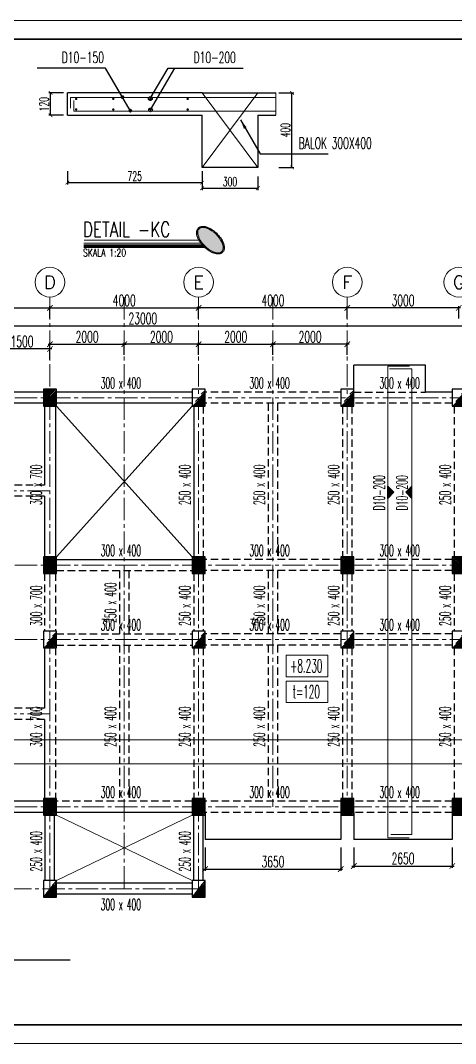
# Model space of a CAD drawing. Header units: inches. Extents: x 266054 to 836293, y -258454 to -102650.
# Drawn here: x 591550 to 603256, y -193548 to -166048 of the extents above; entities that cross this region are included whole.
import ezdxf
from ezdxf.enums import TextEntityAlignment as Align

# ---------------------------------------------------------------- set-up
doc = ezdxf.new("R2010")
doc.units = ezdxf.units.IN
doc.header["$LTSCALE"] = 800
doc.header["$MEASUREMENT"] = 0
doc.linetypes.add('CENTER2', pattern=[1.125, 0.75, -0.125, 0.125, -0.125])
doc.linetypes.add('HIDDEN', pattern=[0.375, 0.25, -0.125])
for name, color, linetype, lineweight in [('AS', 8, 'CENTER2', 5), ('BESI', 1, 'Continuous', 13), ('DIM', 251, 'Continuous', 0), ('DM', 8, 'Continuous', 5), ('GRS KOP', 1, 'Continuous', 35), ('hacht', 8, 'Continuous', 5), ('kop', 7, 'Continuous', 20), ('NOT', 7, 'Continuous', 15)]:
    doc.layers.add(name, color=color, linetype=linetype, lineweight=lineweight)
for name, color, linetype in [('Balok', 4, 'HIDDEN'), ('HAT', 8, 'Continuous'), ('KOL', 5, 'Continuous'), ('LOGO', 7, 'Continuous'), ('NOTASI', 230, 'Continuous'), ('sloop', 4, 'Continuous'), ('TEXT', 4, 'Continuous'), ('TXT', 7, 'Continuous')]:
    doc.layers.add(name, color=color, linetype=linetype)
doc.styles.add('BARU', font='arial.ttf')
doc.styles.add('DICK STYLE 100', font='romans.shx', dxfattribs={"width": 0.6, "height": 300})
doc.styles.add('rm', font='romans.shx', dxfattribs={"width": 0.6, "height": 250})
doc.styles.add('ROMAND', font='romant.shx', dxfattribs={"width": 0.75, "height": 300})
doc.styles.add('ROMANS', font='romans.shx', dxfattribs={"width": 0.8, "height": 0.25})
doc.styles.add('S', font='SIMPLEX', dxfattribs={"width": 1.1})
doc.styles.get("Standard").update_dxf_attribs({"font": 'romans.shx'})
doc.dimstyles.new('100 A', dxfattribs={"dimtxt": 250, "dimasz": 150, "dimexe": 50, "dimexo": 50, "dimgap": 50, "dimtad": 1, "dimdec": 0, "dimrnd": 1, "dimtxsty": 'DICK STYLE 100', "dimblk": 'ARCHTICK', "dimcen": 100, "dimdle": 50, "dimclrd": 18, "dimclre": 18, "dimclrt": 7, "dimadec": 0, "dimazin": 2, "dimtfac": 1, "dimtdec": 0, "dimtix": 1, "dimtmove": 0, "dimatfit": 3, "dimfxl": 0, "dimarcsym": 0})
doc.dimstyles.new('Copy of 100', dxfattribs={"dimtxt": 200, "dimasz": 100, "dimexe": 50, "dimexo": 100, "dimgap": 50, "dimtad": 1, "dimdec": 0, "dimzin": 0, "dimdsep": 46, "dimtxsty": 'rm', "dimblk": 'ARCHTICK', "dimcen": 0.09, "dimclrd": 16, "dimclre": 16, "dimclrt": 7, "dimadec": 0, "dimazin": 0, "dimtfac": 1, "dimtdec": 0, "dimtix": 1, "dimtmove": 2, "dimatfit": 3, "dimfxl": 0, "dimtolj": 1, "dimtzin": 0, "dimarcsym": 0})
doc.dimstyles.get("Standard").update_dxf_attribs({"dimtxt": 0.18, "dimasz": 0.18, "dimexe": 0.18, "dimexo": 0.0625, "dimgap": 0.09, "dimtad": 0, "dimtih": 1, "dimtoh": 1, "dimdec": 4, "dimzin": 0, "dimdsep": 46, "dimtxsty": 'Standard', "dimcen": 0.09, "dimadec": 0, "dimazin": 0, "dimtfac": 1, "dimtdec": 4, "dimtofl": 0, "dimtmove": 0, "dimatfit": 3, "dimfxl": 0, "dimtolj": 1, "dimtzin": 0, "dimarcsym": 0})

# ---------------------------------------------------------------- blocks, each defined once
blk = doc.blocks.new('NAV')
blk.add_circle((0, -0.4), 0.4)
at = {"style": 'S', "width": 0.75, "flags": 4}
blk.add_attdef('AV', text='', height=0.3, dxfattribs=at).set_placement((0, -0.4), align=Align.MIDDLE)
blk = doc.blocks.new('_ArchTick')
at = {"layer": 'LOGO', "color": 0, "const_width": 0.15}
blk.add_lwpolyline([(-0.5, -0.5), (0.5, 0.5)], dxfattribs=at)
blk = doc.blocks.new('*D393')
at = {"layer": 'Defpoints', "color": 0, "ltscale": 5}
for p in [(606343, -174260), (583343, -174593), (606343, -174593)]:
    blk.add_point(p, dxfattribs=at)
at = {"layer": 'hacht', "color": 18, "lineweight": -2, "ltscale": 5}
for p, q in [((583293, -174260), (606393, -174260)), ((583343, -174543), (583343, -174210)), ((606343, -174543), (606343, -174210))]:
    blk.add_line(p, q, dxfattribs=at)
at = {"layer": 'hacht', "color": 18, "lineweight": -2, "ltscale": 5, "xscale": 150, "yscale": 150, "zscale": 150, "rotation": 180}
blk.add_blockref('_ArchTick', (583343, -174260), dxfattribs=at)
at = {"layer": 'hacht', "color": 18, "lineweight": -2, "ltscale": 5, "xscale": 150, "yscale": 150, "zscale": 150}
blk.add_blockref('_ArchTick', (606343, -174260), dxfattribs=at)
at = {"layer": 'hacht', "color": 7, "ltscale": 5, "insert": (594843, -174060), "char_height": 300, "attachment_point": 5, "style": 'DICK STYLE 100'}
blk.add_mtext('23000', dxfattribs=at)
blk = doc.blocks.new('*D395')
at = {"layer": 'Defpoints', "color": 0, "ltscale": 5}
for p in [(592343, -173774), (589343, -174106), (592343, -174106)]:
    blk.add_point(p, dxfattribs=at)
at = {"layer": 'hacht', "color": 18, "lineweight": -2, "ltscale": 5}
for p, q in [((589293, -173774), (592393, -173774)), ((589343, -174056), (589343, -173724)), ((592343, -174056), (592343, -173724))]:
    blk.add_line(p, q, dxfattribs=at)
at = {"layer": 'hacht', "color": 18, "lineweight": -2, "ltscale": 5, "xscale": 150, "yscale": 150, "zscale": 150, "rotation": 180}
blk.add_blockref('_ArchTick', (589343, -173774), dxfattribs=at)
at = {"layer": 'hacht', "color": 18, "lineweight": -2, "ltscale": 5, "xscale": 150, "yscale": 150, "zscale": 150}
blk.add_blockref('_ArchTick', (592343, -173774), dxfattribs=at)
at = {"layer": 'hacht', "color": 7, "ltscale": 5, "insert": (590843, -173574), "char_height": 300, "attachment_point": 5, "style": 'DICK STYLE 100'}
blk.add_mtext('3000', dxfattribs=at)
blk = doc.blocks.new('*D396')
at = {"layer": 'Defpoints', "color": 0, "ltscale": 5}
for p in [(596343, -173774), (592343, -174106), (596343, -174106)]:
    blk.add_point(p, dxfattribs=at)
at = {"layer": 'hacht', "color": 18, "lineweight": -2, "ltscale": 5}
for p, q in [((592293, -173774), (596393, -173774)), ((592343, -174056), (592343, -173724)), ((596343, -174056), (596343, -173724))]:
    blk.add_line(p, q, dxfattribs=at)
at = {"layer": 'hacht', "color": 18, "lineweight": -2, "ltscale": 5, "xscale": 150, "yscale": 150, "zscale": 150, "rotation": 180}
blk.add_blockref('_ArchTick', (592343, -173774), dxfattribs=at)
at = {"layer": 'hacht', "color": 18, "lineweight": -2, "ltscale": 5, "xscale": 150, "yscale": 150, "zscale": 150}
blk.add_blockref('_ArchTick', (596343, -173774), dxfattribs=at)
at = {"layer": 'hacht', "color": 7, "ltscale": 5, "insert": (594343, -173574), "char_height": 300, "attachment_point": 5, "style": 'DICK STYLE 100'}
blk.add_mtext('4000', dxfattribs=at)
blk = doc.blocks.new('*D398')
at = {"layer": 'Defpoints', "color": 0, "ltscale": 5}
for p in [(600343, -173774), (600343, -174106), (603343, -174106)]:
    blk.add_point(p, dxfattribs=at)
at = {"layer": 'hacht', "color": 18, "lineweight": -2, "ltscale": 5}
for p, q in [((603393, -173774), (600293, -173774)), ((600343, -174056), (600343, -173724)), ((603343, -174056), (603343, -173724))]:
    blk.add_line(p, q, dxfattribs=at)
at = {"layer": 'hacht', "color": 18, "lineweight": -2, "ltscale": 5, "xscale": 150, "yscale": 150, "zscale": 150, "rotation": 180}
blk.add_blockref('_ArchTick', (600343, -173774), dxfattribs=at)
at = {"layer": 'hacht', "color": 18, "lineweight": -2, "ltscale": 5, "xscale": 150, "yscale": 150, "zscale": 150}
blk.add_blockref('_ArchTick', (603343, -173774), dxfattribs=at)
at = {"layer": 'hacht', "color": 7, "ltscale": 5, "insert": (601843, -173574), "char_height": 300, "attachment_point": 5, "style": 'DICK STYLE 100'}
blk.add_mtext('3000', dxfattribs=at)
blk = doc.blocks.new('*D399')
at = {"layer": 'Defpoints', "color": 0, "ltscale": 5}
for p in [(596343, -173774), (596343, -174106), (600343, -174106)]:
    blk.add_point(p, dxfattribs=at)
at = {"layer": 'hacht', "color": 18, "lineweight": -2, "ltscale": 5}
for p, q in [((600393, -173774), (596293, -173774)), ((596343, -174056), (596343, -173724)), ((600343, -174056), (600343, -173724))]:
    blk.add_line(p, q, dxfattribs=at)
at = {"layer": 'hacht', "color": 18, "lineweight": -2, "ltscale": 5, "xscale": 150, "yscale": 150, "zscale": 150, "rotation": 180}
blk.add_blockref('_ArchTick', (596343, -173774), dxfattribs=at)
at = {"layer": 'hacht', "color": 18, "lineweight": -2, "ltscale": 5, "xscale": 150, "yscale": 150, "zscale": 150}
blk.add_blockref('_ArchTick', (600343, -173774), dxfattribs=at)
at = {"layer": 'hacht', "color": 7, "ltscale": 5, "insert": (598343, -173574), "char_height": 300, "attachment_point": 5, "style": 'DICK STYLE 100'}
blk.add_mtext('4000', dxfattribs=at)
blk = doc.blocks.new('*D405')
at = {"layer": 'Defpoints', "color": 0, "ltscale": 5}
for p in [(594343, -174752), (592343, -175084), (594343, -175084)]:
    blk.add_point(p, dxfattribs=at)
at = {"layer": 'hacht', "color": 18, "lineweight": -2, "ltscale": 5}
for p, q in [((592293, -174752), (594393, -174752)), ((592343, -175034), (592343, -174702)), ((594343, -175034), (594343, -174702))]:
    blk.add_line(p, q, dxfattribs=at)
at = {"layer": 'hacht', "color": 18, "lineweight": -2, "ltscale": 5, "xscale": 150, "yscale": 150, "zscale": 150, "rotation": 180}
blk.add_blockref('_ArchTick', (592343, -174752), dxfattribs=at)
at = {"layer": 'hacht', "color": 18, "lineweight": -2, "ltscale": 5, "xscale": 150, "yscale": 150, "zscale": 150}
blk.add_blockref('_ArchTick', (594343, -174752), dxfattribs=at)
at = {"layer": 'hacht', "color": 7, "ltscale": 5, "insert": (593343, -174552), "char_height": 300, "attachment_point": 5, "style": 'DICK STYLE 100'}
blk.add_mtext('2000', dxfattribs=at)
blk = doc.blocks.new('*D406')
at = {"layer": 'Defpoints', "color": 0, "ltscale": 5}
for p in [(594343, -174752), (594343, -175084), (596343, -175084)]:
    blk.add_point(p, dxfattribs=at)
at = {"layer": 'hacht', "color": 18, "lineweight": -2, "ltscale": 5}
for p, q in [((596393, -174752), (594293, -174752)), ((594343, -175034), (594343, -174702)), ((596343, -175034), (596343, -174702))]:
    blk.add_line(p, q, dxfattribs=at)
at = {"layer": 'hacht', "color": 18, "lineweight": -2, "ltscale": 5, "xscale": 150, "yscale": 150, "zscale": 150, "rotation": 180}
blk.add_blockref('_ArchTick', (594343, -174752), dxfattribs=at)
at = {"layer": 'hacht', "color": 18, "lineweight": -2, "ltscale": 5, "xscale": 150, "yscale": 150, "zscale": 150}
blk.add_blockref('_ArchTick', (596343, -174752), dxfattribs=at)
at = {"layer": 'hacht', "color": 7, "ltscale": 5, "insert": (595343, -174552), "char_height": 300, "attachment_point": 5, "style": 'DICK STYLE 100'}
blk.add_mtext('2000', dxfattribs=at)
blk = doc.blocks.new('*D407')
at = {"layer": 'Defpoints', "color": 0, "ltscale": 5}
for p in [(598343, -174752), (598343, -175084), (600343, -175084)]:
    blk.add_point(p, dxfattribs=at)
at = {"layer": 'hacht', "color": 18, "lineweight": -2, "ltscale": 5}
for p, q in [((600393, -174752), (598293, -174752)), ((598343, -175034), (598343, -174702)), ((600343, -175034), (600343, -174702))]:
    blk.add_line(p, q, dxfattribs=at)
at = {"layer": 'hacht', "color": 18, "lineweight": -2, "ltscale": 5, "xscale": 150, "yscale": 150, "zscale": 150, "rotation": 180}
blk.add_blockref('_ArchTick', (598343, -174752), dxfattribs=at)
at = {"layer": 'hacht', "color": 18, "lineweight": -2, "ltscale": 5, "xscale": 150, "yscale": 150, "zscale": 150}
blk.add_blockref('_ArchTick', (600343, -174752), dxfattribs=at)
at = {"layer": 'hacht', "color": 7, "ltscale": 5, "insert": (599343, -174552), "char_height": 300, "attachment_point": 5, "style": 'DICK STYLE 100'}
blk.add_mtext('2000', dxfattribs=at)
blk = doc.blocks.new('*D408')
at = {"layer": 'Defpoints', "color": 0, "ltscale": 5}
for p in [(598343, -174752), (596343, -175084), (598343, -175084)]:
    blk.add_point(p, dxfattribs=at)
at = {"layer": 'hacht', "color": 18, "lineweight": -2, "ltscale": 5}
for p, q in [((596293, -174752), (598393, -174752)), ((596343, -175034), (596343, -174702)), ((598343, -175034), (598343, -174702))]:
    blk.add_line(p, q, dxfattribs=at)
at = {"layer": 'hacht', "color": 18, "lineweight": -2, "ltscale": 5, "xscale": 150, "yscale": 150, "zscale": 150, "rotation": 180}
blk.add_blockref('_ArchTick', (596343, -174752), dxfattribs=at)
at = {"layer": 'hacht', "color": 18, "lineweight": -2, "ltscale": 5, "xscale": 150, "yscale": 150, "zscale": 150}
blk.add_blockref('_ArchTick', (598343, -174752), dxfattribs=at)
at = {"layer": 'hacht', "color": 7, "ltscale": 5, "insert": (597343, -174552), "char_height": 300, "attachment_point": 5, "style": 'DICK STYLE 100'}
blk.add_mtext('2000', dxfattribs=at)
blk = doc.blocks.new('*D411')
at = {"layer": 'Defpoints', "color": 0, "ltscale": 5}
for p in [(600518, -188226), (603168, -188226), (603168, -188776)]:
    blk.add_point(p, dxfattribs=at)
at = {"layer": 'hacht', "color": 18, "lineweight": -2, "ltscale": 5}
for p, q in [((600518, -188276), (600518, -188826)), ((603168, -188276), (603168, -188826)), ((600468, -188776), (603218, -188776))]:
    blk.add_line(p, q, dxfattribs=at)
at = {"layer": 'hacht', "color": 18, "lineweight": -2, "ltscale": 5, "xscale": 150, "yscale": 150, "zscale": 150, "rotation": 180}
blk.add_blockref('_ArchTick', (600518, -188776), dxfattribs=at)
at = {"layer": 'hacht', "color": 18, "lineweight": -2, "ltscale": 5, "xscale": 150, "yscale": 150, "zscale": 150}
blk.add_blockref('_ArchTick', (603168, -188776), dxfattribs=at)
at = {"layer": 'hacht', "color": 7, "ltscale": 5, "insert": (601843, -188576), "char_height": 300, "attachment_point": 5, "style": 'DICK STYLE 100'}
blk.add_mtext('2650', dxfattribs=at)
blk = doc.blocks.new('*D412')
at = {"layer": 'Defpoints', "color": 0, "ltscale": 5}
for p in [(596518, -188226), (600168, -188226), (600168, -188860)]:
    blk.add_point(p, dxfattribs=at)
at = {"layer": 'hacht', "color": 18, "lineweight": -2, "ltscale": 5}
for p, q in [((596518, -188276), (596518, -188910)), ((600168, -188276), (600168, -188910)), ((596468, -188860), (600218, -188860))]:
    blk.add_line(p, q, dxfattribs=at)
at = {"layer": 'hacht', "color": 18, "lineweight": -2, "ltscale": 5, "xscale": 150, "yscale": 150, "zscale": 150, "rotation": 180}
blk.add_blockref('_ArchTick', (596518, -188860), dxfattribs=at)
at = {"layer": 'hacht', "color": 18, "lineweight": -2, "ltscale": 5, "xscale": 150, "yscale": 150, "zscale": 150}
blk.add_blockref('_ArchTick', (600168, -188860), dxfattribs=at)
at = {"layer": 'hacht', "color": 7, "ltscale": 5, "insert": (598343, -188660), "char_height": 300, "attachment_point": 5, "style": 'DICK STYLE 100'}
blk.add_mtext('3650', dxfattribs=at)
blk = doc.blocks.new('*D418')
at = {"layer": 'Defpoints', "color": 0, "ltscale": 5}
for p in [(590843, -174879), (590843, -175211), (592343, -175211)]:
    blk.add_point(p, dxfattribs=at)
at = {"layer": 'hacht', "color": 18, "lineweight": -2, "ltscale": 5}
for p, q in [((592393, -174879), (590793, -174879)), ((590843, -175161), (590843, -174829)), ((592343, -175161), (592343, -174829))]:
    blk.add_line(p, q, dxfattribs=at)
at = {"layer": 'hacht', "color": 18, "lineweight": -2, "ltscale": 5, "xscale": 150, "yscale": 150, "zscale": 150, "rotation": 180}
blk.add_blockref('_ArchTick', (590843, -174879), dxfattribs=at)
at = {"layer": 'hacht', "color": 18, "lineweight": -2, "ltscale": 5, "xscale": 150, "yscale": 150, "zscale": 150}
blk.add_blockref('_ArchTick', (592343, -174879), dxfattribs=at)
at = {"layer": 'hacht', "color": 7, "ltscale": 5, "insert": (591593, -174679), "char_height": 300, "attachment_point": 5, "style": 'DICK STYLE 100'}
blk.add_mtext('1500', dxfattribs=at)
blk = doc.blocks.new('kop')
at = {"layer": 'GRS KOP'}
blk.add_lwpolyline([(1, 54), (83, 54), (83, 1), (1, 1)], close=True, dxfattribs=at)
at = {"layer": 'kop', "color": 7}
for p, q in [((84, 55), (0, 55)), ((0, 0), (84, 0))]:
    blk.add_line(p, q, dxfattribs=at)
at = {"layer": 'kop', "style": 'BARU', "flags": 4}
for p, height in [((73.8, 5.4), 0.35), ((73.8, 4.9), 0.35), ((80.303, 5.382), 0.25), ((80.303, 4.882), 0.25), ((73.8, 4.4), 0.35), ((80.303, 4.382), 0.25)]:
    blk.add_attdef('-', p, '', height=height, dxfattribs=at)
at = {"layer": 'kop', "flags": 4}
for tag, p in [('AR-00', (78.057, 2.648)), ('00', (81.238, 2.647))]:
    blk.add_attdef(tag, text='', height=0.35, dxfattribs=at).set_placement(p, align=Align.MIDDLE)
blk = doc.blocks.new('*D463')
at = {"layer": 'Defpoints', "color": 0}
for p in [(598403, -167997), (598854, -167997), (598403, -169997)]:
    blk.add_point(p, dxfattribs=at)
at = {"layer": 'DIM', "color": 16, "lineweight": -2}
for p, q in [((598503, -167997), (598904, -167997)), ((598854, -169997), (598854, -167997)), ((598503, -169997), (598904, -169997))]:
    blk.add_line(p, q, dxfattribs=at)
at = {"layer": 'DIM', "color": 16, "lineweight": -2, "xscale": 100, "yscale": 100, "zscale": 100}
for p, rotation in [((598854, -167997), 90), ((598854, -169997), 270)]:
    blk.add_blockref('_ArchTick', p, dxfattribs=dict(at, rotation=rotation))
at = {"layer": 'DIM', "color": 7, "insert": (598679, -168997), "char_height": 250, "attachment_point": 5, "rotation": 90, "style": 'rm'}
blk.add_mtext('\\A1;400', dxfattribs=at)
blk = doc.blocks.new('*D464')
at = {"layer": 'Defpoints', "color": 0}
for p in [(596437, -170145), (597937, -170145), (597937, -170556)]:
    blk.add_point(p, dxfattribs=at)
at = {"layer": 'DIM', "color": 16, "lineweight": -2}
for p, q in [((596437, -170245), (596437, -170606)), ((597937, -170245), (597937, -170606)), ((596437, -170556), (597937, -170556))]:
    blk.add_line(p, q, dxfattribs=at)
at = {"layer": 'DIM', "color": 16, "lineweight": -2, "xscale": 100, "yscale": 100, "zscale": 100, "rotation": 180}
blk.add_blockref('_ArchTick', (596437, -170556), dxfattribs=at)
at = {"layer": 'DIM', "color": 16, "lineweight": -2, "xscale": 100, "yscale": 100, "zscale": 100}
blk.add_blockref('_ArchTick', (597937, -170556), dxfattribs=at)
at = {"layer": 'DIM', "color": 7, "insert": (597187, -170381), "char_height": 250, "attachment_point": 5, "style": 'rm'}
blk.add_mtext('\\A1;300', dxfattribs=at)
blk = doc.blocks.new('*D465')
at = {"layer": 'Defpoints', "color": 0}
for p in [(592361, -167997), (592812, -167997), (592812, -168597)]:
    blk.add_point(p, dxfattribs=at)
at = {"layer": 'DIM', "color": 16, "lineweight": -2}
for p, q in [((592712, -167997), (592311, -167997)), ((592361, -168597), (592361, -167997)), ((592712, -168597), (592311, -168597))]:
    blk.add_line(p, q, dxfattribs=at)
at = {"layer": 'DIM', "color": 16, "lineweight": -2, "xscale": 100, "yscale": 100, "zscale": 100}
for p, rotation in [((592361, -167997), 90), ((592361, -168597), 270)]:
    blk.add_blockref('_ArchTick', p, dxfattribs=dict(at, rotation=rotation))
at = {"layer": 'DIM', "color": 7, "insert": (592186, -168297), "char_height": 250, "attachment_point": 5, "rotation": 90, "style": 'rm'}
blk.add_mtext('\\A1;120', dxfattribs=at)
blk = doc.blocks.new('*D466')
at = {"layer": 'Defpoints', "color": 0}
for p in [(592812, -169997), (596437, -169997), (596437, -170407)]:
    blk.add_point(p, dxfattribs=at)
at = {"layer": 'DIM', "color": 16, "lineweight": -2}
for p, q in [((592812, -170097), (592812, -170457)), ((596437, -170097), (596437, -170457)), ((592812, -170407), (596437, -170407))]:
    blk.add_line(p, q, dxfattribs=at)
at = {"layer": 'DIM', "color": 16, "lineweight": -2, "xscale": 100, "yscale": 100, "zscale": 100, "rotation": 180}
blk.add_blockref('_ArchTick', (592812, -170407), dxfattribs=at)
at = {"layer": 'DIM', "color": 16, "lineweight": -2, "xscale": 100, "yscale": 100, "zscale": 100}
blk.add_blockref('_ArchTick', (596437, -170407), dxfattribs=at)
at = {"layer": 'DIM', "color": 7, "insert": (594625, -170232), "char_height": 250, "attachment_point": 5, "style": 'rm'}
blk.add_mtext('\\A1;725', dxfattribs=at)

msp = doc.modelspace()

# ---------------------------------------------------------------- hatches: boundary and pattern name
at = {"layer": 'DM'}
h = msp.add_hatch(color=253, dxfattribs=at)
h.set_gradient(color1=(173, 173, 173), one_color=1, tint=1, name='SPHERICAL')
edge = h.paths.add_edge_path()
edge.add_ellipse((596662, -171953.4), major_axis=(-305.5, 305.5), ratio=0.5030364, start_angle=-238.65144, end_angle=63.29594)
edge.add_ellipse((596662, -171953.4), major_axis=(-305.5, 305.5), ratio=0.5030364, start_angle=63.29594, end_angle=121.34856)
at = {"layer": 'hacht', "ltscale": 5}
h = msp.add_hatch(dxfattribs=at)
h.set_pattern_fill('ANSI31', color=256, scale=250, style=0)
h.set_pattern_definition([(45, (274486.505, -3335.423), (-22.097087, 22.097087), [])])
h.paths.add_polyline_path([(592518.3, -175962.3), (592168.3, -175962.3), (592168.3, -176412.3), (592518.3, -176412.3)])
h = msp.add_hatch(dxfattribs=at)
h.set_pattern_fill('ANSI31', color=256, scale=250, style=0)
h.set_pattern_definition([(45, (278486.505, -3335.423), (-22.097087, 22.097087), [])])
h.paths.add_polyline_path([(596168.3, -176412.3), (596518.3, -176412.3), (596518.3, -175962.3)])
h = msp.add_hatch(dxfattribs=at)
h.set_pattern_fill('ANSI31', color=256, scale=250, style=0)
h.set_pattern_definition([(45, (282486.505, -3335.423), (-22.097087, 22.097087), [])])
h.paths.add_polyline_path([(600168.3, -176412.3), (600518.3, -176412.3), (600518.3, -175962.3)])
h = msp.add_hatch(dxfattribs=at)
h.set_pattern_fill('ANSI31', color=256, scale=250, style=0)
h.set_pattern_definition([(45, (285486.505, -3335.423), (-22.097087, 22.097087), [])])
h.paths.add_polyline_path([(603168.3, -176412.3), (603518.3, -176412.3), (603518.3, -175962.3)])
h = msp.add_hatch(dxfattribs=at)
h.set_pattern_fill('ANSI31', color=256, scale=250, style=0)
h.set_pattern_definition([(45, (274486.505, -7835.423), (-22.097087, 22.097087), [])])
h.paths.add_polyline_path([(592518.3, -180462.3), (592168.3, -180462.3), (592168.3, -180912.3), (592518.3, -180912.3)])
h = msp.add_hatch(dxfattribs=at)
h.set_pattern_fill('ANSI31', color=256, scale=250, style=0)
h.set_pattern_definition([(45, (278486.505, -7835.423), (-22.097087, 22.097087), [])])
h.paths.add_polyline_path([(596518.3, -180462.3), (596168.3, -180462.3), (596168.3, -180912.3), (596518.3, -180912.3)])
h = msp.add_hatch(dxfattribs=at)
h.set_pattern_fill('ANSI31', color=256, scale=250, style=0)
h.set_pattern_definition([(45, (282486.505, -7835.423), (-22.097087, 22.097087), [])])
h.paths.add_polyline_path([(600518.3, -180462.3), (600168.3, -180462.3), (600168.3, -180912.3), (600518.3, -180912.3)])
h = msp.add_hatch(dxfattribs=at)
h.set_pattern_fill('ANSI31', color=256, scale=250, style=0)
h.set_pattern_definition([(45, (285486.505, -7835.423), (-22.097087, 22.097087), [])])
h.paths.add_polyline_path([(603518.3, -180462.3), (603168.3, -180462.3), (603168.3, -180912.3), (603518.3, -180912.3)])
h = msp.add_hatch(dxfattribs=at)
h.set_pattern_fill('ANSI31', color=256, scale=250, style=0)
h.set_pattern_definition([(45, (274486.505, -9835.423), (-22.097087, 22.097087), [])])
h.paths.add_polyline_path([(592168.3, -182912.3), (592518.3, -182912.3), (592518.3, -182462.3)])
h = msp.add_hatch(dxfattribs=at)
h.set_pattern_fill('ANSI31', color=256, scale=250, style=0)
h.set_pattern_definition([(45, (278486.505, -9835.423), (-22.097087, 22.097087), [])])
h.paths.add_polyline_path([(596168.3, -182912.3), (596518.3, -182912.3), (596518.3, -182462.3)])
h = msp.add_hatch(dxfattribs=at)
h.set_pattern_fill('ANSI31', color=256, scale=250, style=0)
h.set_pattern_definition([(45, (282486.505, -9835.423), (-22.097087, 22.097087), [])])
h.paths.add_polyline_path([(600168.3, -182912.3), (600518.3, -182912.3), (600518.3, -182462.3)])
h = msp.add_hatch(dxfattribs=at)
h.set_pattern_fill('ANSI31', color=256, scale=250, style=0)
h.set_pattern_definition([(45, (285486.505, -9835.423), (-22.097087, 22.097087), [])])
h.paths.add_polyline_path([(603168.3, -182912.3), (603518.3, -182912.3), (603518.3, -182462.3)])
h = msp.add_hatch(dxfattribs=at)
h.set_pattern_fill('ANSI31', color=256, scale=250, style=0)
h.set_pattern_definition([(45, (274486.505, -14335.423), (-22.097087, 22.097087), [])])
h.paths.add_polyline_path([(592518.3, -186962.3), (592168.3, -186962.3), (592168.3, -187412.3), (592518.3, -187412.3)])
h = msp.add_hatch(dxfattribs=at)
h.set_pattern_fill('ANSI31', color=256, scale=250, style=0)
h.set_pattern_definition([(45, (278486.505, -14335.423), (-22.097087, 22.097087), [])])
h.paths.add_polyline_path([(596518.3, -186962.3), (596168.3, -186962.3), (596168.3, -187412.3), (596518.3, -187412.3)])
h = msp.add_hatch(dxfattribs=at)
h.set_pattern_fill('ANSI31', color=256, scale=250, style=0)
h.set_pattern_definition([(45, (282486.505, -14335.423), (-22.097087, 22.097087), [])])
h.paths.add_polyline_path([(600518.3, -186962.3), (600168.3, -186962.3), (600168.3, -187412.3), (600518.3, -187412.3)])
h = msp.add_hatch(dxfattribs=at)
h.set_pattern_fill('ANSI31', color=256, scale=250, style=0)
h.set_pattern_definition([(45, (285486.505, -14335.423), (-22.097087, 22.097087), [])])
h.paths.add_polyline_path([(603518.3, -186962.3), (603168.3, -186962.3), (603168.3, -187412.3), (603518.3, -187412.3)])
h = msp.add_hatch(dxfattribs=at)
h.set_pattern_fill('ANSI31', color=256, scale=250, style=0)
h.set_pattern_definition([(45, (274486.505, -16535.423), (-22.097087, 22.097087), [])])
h.paths.add_polyline_path([(592168.3, -189612.3), (592518.3, -189612.3), (592518.3, -189162.3)])
h = msp.add_hatch(dxfattribs=at)
h.set_pattern_fill('ANSI31', color=256, scale=250, style=0)
h.set_pattern_definition([(45, (278486.505, -16535.423), (-22.097087, 22.097087), [])])
h.paths.add_polyline_path([(596168.3, -189612.3), (596518.3, -189612.3), (596518.3, -189162.3)])
at = {"layer": 'HAT'}
h = msp.add_hatch(dxfattribs=at)
h.set_pattern_fill('ANSI31', color=256, scale=200, angle=90, style=0)
h.set_pattern_definition([(135, (774375.598, -1970111.24), (-17.67766953, -17.67766953), [])])
h.paths.add_polyline_path([(601596.6, -178731.6), (601431.3, -178566.3), (601431.3, -178896.9)])
h = msp.add_hatch(dxfattribs=at)
h.set_pattern_fill('ANSI31', color=256, scale=200, angle=90, style=0)
h.set_pattern_definition([(45, (429138.56, -1970111.24), (17.67766953, -17.67766953), [])])
h.paths.add_polyline_path([(601917.5, -178731.6), (602082.9, -178566.3), (602082.9, -178896.9)])

# ---------------------------------------------------------------- linework, layer by layer
at = {"ltscale": 100, "const_width": 34.7}
msp.add_lwpolyline([(593258.6, -171953.4), (596355.4, -171953.4)], dxfattribs=at)
at = {"layer": 'AS'}
for p, q in [((592343.3, -173483.8), (592343.3, -189387.3)), ((594343.3, -173483.8), (594343.3, -189387.3)), ((596343.3, -173483.8), (596343.3, -189387.3)), ((598343.3, -173483.8), (598343.3, -187187.3)), ((600343.3, -173483.8), (600343.3, -187187.3)), ((606399.3, -176187.3), (581480.3, -176187.3)), ((592343.3, -178687.3), (581480.3, -178687.3)), ((606399.3, -180687.3), (581480.3, -180687.3)), ((606399.3, -182687.3), (581480.3, -182687.3)), ((592343.3, -184687.3), (581480.3, -184687.3)), ((606399.3, -187187.3), (581480.3, -187187.3)), ((596343.3, -189387.3), (581480.3, -189387.3))]:
    msp.add_line(p, q, dxfattribs=at)
at = {"layer": 'Balok', "linetype": 'Continuous'}
for p, q in [((602443.3, -175312.3), (600518.3, -175312.3)), ((600518.3, -176037.3), (600518.3, -175312.3)), ((602443.3, -176037.3), (602443.3, -175312.3)), ((592168.3, -176037.3), (589518.3, -176037.3)), ((596168.3, -176037.3), (592518.3, -176037.3)), ((603168.3, -176037.3), (602443.3, -176037.3)), ((592168.3, -176337.3), (589518.3, -176337.3)), ((592193.3, -176412.3), (592193.3, -178537.3)), ((592493.3, -176412.3), (592493.3, -180462.3)), ((596168.3, -176337.3), (592518.3, -176337.3)), ((596218.3, -176412.3), (596218.3, -180462.3)), ((592193.3, -178837.3), (592193.3, -180462.3)), ((592518.3, -180537.3), (596168.3, -180537.3)), ((592193.3, -182912.3), (592193.3, -184537.3)), ((592193.3, -184837.3), (592193.3, -186962.3)), ((592168.3, -187037.3), (589518.3, -187037.3)), ((592168.3, -187337.3), (589518.3, -187337.3)), ((592218.3, -189162.3), (592218.3, -187412.3)), ((592468.3, -189162.3), (592468.3, -187412.3)), ((596168.3, -187337.3), (592518.3, -187337.3)), ((596218.3, -189162.3), (596218.3, -187412.3)), ((596468.3, -189162.3), (596468.3, -187412.3)), ((596518.3, -187337.3), (596518.3, -188062.3)), ((600168.3, -187337.3), (600168.3, -188062.3)), ((600518.3, -187337.3), (600518.3, -188062.3)), ((603168.3, -187337.3), (603168.3, -188062.3)), ((600168.3, -188062.3), (596518.3, -188062.3)), ((603168.3, -188062.3), (600518.3, -188062.3)), ((596168.3, -189237.3), (592518.3, -189237.3)), ((596168.3, -189537.3), (592518.3, -189537.3))]:
    msp.add_line(p, q, dxfattribs=at)
at = {"layer": 'Balok'}
for p, q in [((600168.3, -176037.3), (596518.3, -176037.3)), ((600518.3, -176037.3), (602443.3, -176037.3)), ((596468.3, -176412.3), (596468.3, -180462.3)), ((600168.3, -176337.3), (596518.3, -176337.3)), ((598218.3, -176337.3), (598218.3, -180537.3)), ((598468.3, -176337.3), (598468.3, -180537.3)), ((600218.3, -176412.3), (600218.3, -180462.3)), ((600468.3, -176412.3), (600468.3, -180462.3)), ((603168.3, -176337.3), (600518.3, -176337.3)), ((603218.3, -176412.3), (603218.3, -180462.3)), ((592193.3, -178537.3), (583493.3, -178537.3)), ((592193.3, -178837.3), (590993.3, -178837.3)), ((600168.3, -180537.3), (596518.3, -180537.3)), ((603168.3, -180537.3), (600518.3, -180537.3)), ((592193.3, -180912.3), (592193.3, -182462.3)), ((592493.3, -180912.3), (592493.3, -182462.3)), ((592518.3, -180837.3), (596168.3, -180837.3)), ((594218.3, -180837.3), (594218.3, -182537.3)), ((594468.3, -180837.3), (594468.3, -182537.3)), ((596218.3, -180912.3), (596218.3, -182462.3)), ((596468.3, -180912.3), (596468.3, -182462.3)), ((600168.3, -180837.3), (596518.3, -180837.3)), ((598218.3, -180837.3), (598218.3, -182537.3)), ((598468.3, -180837.3), (598468.3, -182537.3)), ((600218.3, -180912.3), (600218.3, -182462.3)), ((600468.3, -180912.3), (600468.3, -182462.3)), ((603168.3, -180837.3), (600518.3, -180837.3)), ((603218.3, -180912.3), (603218.3, -182462.3)), ((592518.3, -182537.3), (596168.3, -182537.3)), ((600168.3, -182537.3), (596518.3, -182537.3)), ((603168.3, -182537.3), (600518.3, -182537.3)), ((592518.3, -182837.3), (596168.3, -182837.3)), ((594218.3, -182837.3), (594218.3, -187037.3)), ((594468.3, -182837.3), (594468.3, -187037.3)), ((600168.3, -182837.3), (596518.3, -182837.3)), ((598218.3, -182837.3), (598218.3, -187037.3)), ((598468.3, -182837.3), (598468.3, -187037.3)), ((603168.3, -182837.3), (600518.3, -182837.3)), ((592493.3, -182912.3), (592493.3, -186962.3)), ((596218.3, -182912.3), (596218.3, -186962.3)), ((596468.3, -182912.3), (596468.3, -186962.3)), ((600218.3, -182912.3), (600218.3, -186962.3)), ((600468.3, -182912.3), (600468.3, -186962.3)), ((603218.3, -182912.3), (603218.3, -186962.3)), ((592193.3, -184537.3), (590993.3, -184537.3)), ((592193.3, -184837.3), (583493.3, -184837.3)), ((596168.3, -187037.3), (592518.3, -187037.3)), ((600168.3, -187037.3), (596518.3, -187037.3)), ((603168.3, -187037.3), (600518.3, -187037.3)), ((600168.3, -187337.3), (596518.3, -187337.3)), ((603168.3, -187337.3), (600518.3, -187337.3))]:
    msp.add_line(p, q, dxfattribs=at)
at = {"layer": 'BESI'}
for points in [[(598420.4, -168116.1), (592899, -168116.1), (592899, -168404.5)], [(598420.4, -168483.9), (592984.2, -168483.9), (592984.2, -168200.5)], [(602019.6, -175340.6), (601432.7, -175340.6), (601432.7, -188016.8), (602009.6, -188016.8)], [(601481.8, -175411.2), (602084, -175411.2), (602084, -187931.5), (601517.2, -187931.5)], [(606404.4, -185968), (606404.4, -185381.1), (583317.2, -185381.1), (583317.2, -185958)], [(606306.1, -185430.2), (606306.1, -186032.4), (583402.5, -186032.4), (583402.5, -185465.6)]]:
    msp.add_lwpolyline(points, dxfattribs=at)
for points in [[(598696, -183108.4), (599822.4, -183108.4), (599822.4, -183687.2), (598696, -183687.2)], [(598696, -183806.1), (599822.4, -183806.1), (599822.4, -184384.8), (598696, -184384.8)]]:
    msp.add_lwpolyline(points, close=True, dxfattribs=at)
at = {"layer": 'hacht', "ltscale": 2}
for p, q in [((593258.6, -172031.6), (596406.4, -172031.6)), ((593258.6, -172077.9), (596443.4, -172077.9)), ((593258.6, -172101), (596464, -172101)), ((593258.6, -172124.2), (596486.2, -172124.2)), ((593258.6, -172147.3), (596510, -172147.3))]:
    msp.add_line(p, q, dxfattribs=at)
at = {"layer": 'hacht', "ltscale": 5}
for p, q in [((592518.3, -176412.3), (596168.3, -180462.3)), ((592518.3, -180462.3), (596168.3, -176412.3)), ((592518.3, -187412.3), (596168.3, -189162.3)), ((592518.3, -189162.3), (596168.3, -187412.3)), ((592168.3, -189612.3), (592518.3, -189162.3)), ((596168.3, -189612.3), (596518.3, -189162.3))]:
    msp.add_line(p, q, dxfattribs=at)
for points in [[(596437.3, -167996.5), (597937.3, -169996.5), (596437.3, -169996.5), (597937.3, -167996.5)], [(598420.4, -168596.5), (598420.4, -167996.5)]]:
    msp.add_lwpolyline(points, dxfattribs=at)
at = {"layer": 'hacht', "ltscale": 2, "extrusion": (0, 0, -1)}
for start_param, end_param in [(-1.1047225, 4.1652534), (4.1652534, 5.1784628)]:
    msp.add_ellipse((596662, -171953.4), major_axis=(-305.5, 305.5), ratio=0.5030364, start_param=start_param, end_param=end_param, dxfattribs=at)
at = {"layer": 'HAT', "const_width": 32.3}
for points in [[(593032.4, -168156.5, -1), (593064.7, -168156.5, -1)], [(594032.4, -168156.5, -1), (594064.7, -168156.5, -1)], [(595032.4, -168156.5, -1), (595064.7, -168156.5, -1)], [(596032.4, -168156.5, -1), (596064.7, -168156.5, -1)], [(593032.4, -168439.1, -1), (593064.7, -168439.1, -1)], [(594032.4, -168439.1, -1), (594064.7, -168439.1, -1)], [(595032.4, -168439.1, -1), (595064.7, -168439.1, -1)], [(596032.4, -168439.1, -1), (596064.7, -168439.1, -1)]]:
    msp.add_lwpolyline(points, format="xyb", close=True, dxfattribs=at)
at = {"layer": 'KOL', "ltscale": 5}
for points in [[(592168.3, -176412.3), (592518.3, -176412.3), (592518.3, -175962.3), (592168.3, -175962.3)], [(596168.3, -176412.3), (596518.3, -176412.3), (596518.3, -175962.3), (596168.3, -175962.3)], [(600168.3, -176412.3), (600518.3, -176412.3), (600518.3, -175962.3), (600168.3, -175962.3)], [(603168.3, -176412.3), (603518.3, -176412.3), (603518.3, -175962.3), (603168.3, -175962.3)], [(592168.3, -180912.3), (592518.3, -180912.3), (592518.3, -180462.3), (592168.3, -180462.3)], [(596168.3, -180912.3), (596518.3, -180912.3), (596518.3, -180462.3), (596168.3, -180462.3)], [(600168.3, -180912.3), (600518.3, -180912.3), (600518.3, -180462.3), (600168.3, -180462.3)], [(603168.3, -180912.3), (603518.3, -180912.3), (603518.3, -180462.3), (603168.3, -180462.3)], [(592168.3, -182912.3), (592518.3, -182912.3), (592518.3, -182462.3), (592168.3, -182462.3)], [(596168.3, -182912.3), (596518.3, -182912.3), (596518.3, -182462.3), (596168.3, -182462.3)], [(600168.3, -182912.3), (600518.3, -182912.3), (600518.3, -182462.3), (600168.3, -182462.3)], [(603168.3, -182912.3), (603518.3, -182912.3), (603518.3, -182462.3), (603168.3, -182462.3)], [(592168.3, -187412.3), (592518.3, -187412.3), (592518.3, -186962.3), (592168.3, -186962.3)], [(596168.3, -187412.3), (596518.3, -187412.3), (596518.3, -186962.3), (596168.3, -186962.3)], [(600168.3, -187412.3), (600518.3, -187412.3), (600518.3, -186962.3), (600168.3, -186962.3)], [(603168.3, -187412.3), (603518.3, -187412.3), (603518.3, -186962.3), (603168.3, -186962.3)], [(592168.3, -189612.3), (592518.3, -189612.3), (592518.3, -189162.3), (592168.3, -189162.3)], [(596168.3, -189612.3), (596518.3, -189612.3), (596518.3, -189162.3), (596168.3, -189162.3)]]:
    msp.add_lwpolyline(points, close=True, dxfattribs=at)
at = {"layer": 'NOT', "lineweight": -3}
msp.add_line((583924.6, -191301.5), (592884, -191301.5), dxfattribs=at)
at = {"layer": 'NOTASI', "ltscale": 2}
for points, knots in [([(596371.9, -171981.1), (596348, -171940.4), (596341.2, -171927.3), (596323.8, -171890.7), (596314.6, -171867.3), (596300.8, -171821.6), (596296.1, -171799.3), (596291.6, -171756.5), (596291.8, -171735.9), (596296.5, -171704.3), (596299.4, -171692.5), (596307.6, -171670.2), (596312.8, -171659.7), (596325.6, -171640.3), (596333.1, -171631.5), (596350.2, -171616), (596359.7, -171609.3), (596380.3, -171598.3), (596391.3, -171594), (596414.6, -171587.5), (596426.8, -171585.4), (596452.1, -171583.4), (596465.2, -171583.5), (596505.3, -171586.6), (596533.4, -171592.5), (596591.3, -171611.5), (596621, -171624.5), (596680.7, -171656.6), (596710.6, -171675.8), (596768.9, -171719.1), (596797.3, -171743.2), (596851, -171795), (596876.2, -171822.7), (596922.2, -171880), (596942.9, -171909.7), (596978.4, -171969.3), (596993.2, -171999.2), (597016, -172057.9), (597024.1, -172086.6), (597031.4, -172133.7), (597032.4, -172152.7), (597030.6, -172184.9), (597028.5, -172198.4), (597021.7, -172224), (597016.9, -172236.1), (597005.6, -172256.4), (596999.7, -172264.8), (596991, -172274.6), (596989.1, -172276.6), (596987.2, -172278.6), (596980.9, -172284.8), (596974, -172290.5), (596959.2, -172300.5), (596951.3, -172304.8), (596934.7, -172312), (596925.9, -172315), (596907.8, -172319.5), (596898.4, -172321.1), (596869, -172324), (596848.1, -172323.4), (596804.7, -172317.2), (596782.2, -172311.7), (596736.1, -172296.3), (596712.6, -172286.4), (596680, -172270), (596671, -172265.2), (596662, -172260.1)], [2.0767628, 2.0767628, 2.0767628, 2.0767628, 2.1866625, 2.1866625, 2.3862146, 2.3862146, 2.5857668, 2.5857668, 2.785319, 2.785319, 2.9121138, 2.9121138, 3.0389086, 3.0389086, 3.1657034, 3.1657034, 3.2924983, 3.2924983, 3.4192931, 3.4192931, 3.5460879, 3.5460879, 3.6728828, 3.6728828, 3.9239312, 3.9239312, 4.1749796, 4.1749796, 4.426028, 4.426028, 4.6770765, 4.6770765, 4.9281249, 4.9281249, 5.1791733, 5.1791733, 5.4302217, 5.4302217, 5.6812701, 5.6812701, 5.861619, 5.861619, 6.0007077, 6.0007077, 6.1397964, 6.1397964, 6.2527106, 6.2527106, 6.2831853, 6.2831853, 6.2831853, 6.3808586, 6.3808586, 6.4785319, 6.4785319, 6.5762052, 6.5762052, 6.6738784, 6.6738784, 6.8734306, 6.8734306, 7.0729827, 7.0729827, 7.2725349, 7.2725349, 7.3480161, 7.3480161, 7.3480161, 7.3480161]), ([(596662, -172260.1), (596628.9, -172240.2), (596623.4, -172236.7), (596594.4, -172217.4), (596571.1, -172200.1), (596526, -172162.6), (596504.1, -172142.5), (596462.5, -172100.1), (596442.8, -172078), (596406.3, -172032.4), (596389.5, -172009), (596373.6, -171983.9), (596372.7, -171982.5), (596371.9, -171981.1)], [1.14260602, 1.14260602, 1.14260602, 1.14260602, 1.18890174, 1.18890174, 1.38845389, 1.38845389, 1.58800604, 1.58800604, 1.78755819, 1.78755819, 1.98711034, 1.98711034, 1.99898545, 1.99898545, 1.99898545, 1.99898545])]:
    msp.add_open_spline(points, degree=3, knots=knots, dxfattribs=at)
at = {"layer": 'sloop'}
for p, q in [((596437.3, -167996.5), (592812.3, -167996.5)), ((596437.3, -167996.5), (597937.3, -167996.5)), ((597937.3, -167996.5), (598420.4, -167996.5)), ((592812.3, -168596.5), (596437.3, -168596.5)), ((596437.3, -169996.5), (596437.3, -168596.5)), ((597937.3, -168596.5), (597937.3, -169996.5)), ((597937.3, -168596.5), (598420.4, -168596.5)), ((597937.3, -169996.5), (596437.3, -169996.5))]:
    msp.add_line(p, q, dxfattribs=at)
msp.add_lwpolyline([(592812.3, -168596.5), (592812.3, -167996.5)], dxfattribs=at)
at = {"layer": 'TEXT'}
for p, q in [((601431.5, -178566.4), (601596.6, -178731.6)), ((601431.5, -178896.8), (601431.5, -178566.4)), ((601431.5, -178896.8), (601596.6, -178731.6)), ((602082.7, -178566.4), (601917.5, -178731.6)), ((602082.7, -178896.8), (601917.5, -178731.6)), ((602082.7, -178896.8), (602082.7, -178566.4))]:
    msp.add_line(p, q, dxfattribs=at)

# ---------------------------------------------------------------- block references
at = {"layer": 'kop', "xscale": 500, "yscale": 500, "zscale": 500}
msp.add_blockref('kop', (575708, -193548), dxfattribs=at)
at = {"layer": 'NOT'}
ref = msp.add_blockref('NAV', (592343.3, -172683.8), dxfattribs=dict(at, xscale=1000, yscale=1000, zscale=1000))
ref.add_attrib('AV', 'D', dxfattribs={"layer": '0', "height": 350, "flags": 4}).set_placement((592343.3, -173083.8), align=Align.MIDDLE)
ref = msp.add_blockref('NAV', (596343.3, -172683.8), dxfattribs=dict(at, xscale=1000, yscale=1000, zscale=1000))
ref.add_attrib('AV', 'E', dxfattribs={"layer": '0', "height": 350, "flags": 4}).set_placement((596343.3, -173083.8), align=Align.MIDDLE)
ref = msp.add_blockref('NAV', (600343.3, -172683.8), dxfattribs=dict(at, xscale=1000, yscale=1000, zscale=1000))
ref.add_attrib('AV', 'F', dxfattribs={"layer": '0', "height": 350, "flags": 4}).set_placement((600343.3, -173083.8), align=Align.MIDDLE)
ref = msp.add_blockref('NAV', (603343.3, -172683.8), dxfattribs=dict(at, xscale=1000, yscale=1000, zscale=1000))
ref.add_attrib('AV', 'G', dxfattribs={"layer": '0', "height": 350, "flags": 4}).set_placement((603343.3, -173083.8), align=Align.MIDDLE)

# ---------------------------------------------------------------- texts
at = {"layer": 'BESI', "style": 'ROMAND', "width": 0.75}
msp.add_text('SKALA 1:20', height=200, dxfattribs=at).set_placement((593234.2, -172389.4))
at = {"layer": 'TEXT'}
for s, height, style, width, p in [('DETAIL -KC', 400.05, 'ROMAND', 0.75, (593227.1, -171863.5)), ('300 x 400', 300, 'ROMANS', 0.5, (593708, -175943.3)), ('300 x 400', 300, 'ROMANS', 0.5, (597708, -175943.3)), ('300 x 400', 300, 'ROMANS', 0.5, (601208, -175943.3)), ('300 x 400', 300, 'ROMANS', 0.5, (593708, -180443.3)), ('300 x 400', 300, 'ROMANS', 0.5, (597708, -180443.3)), ('300 x 400', 300, 'ROMANS', 0.5, (601208, -180443.3)), ('300 x 400', 300, 'ROMANS', 0.5, (593708, -182443.3)), ('300 x 400', 300, 'ROMANS', 0.5, (597708, -182443.3)), ('300 x 400', 300, 'ROMANS', 0.5, (601208, -182443.3)), ('300 x 400', 300, 'ROMANS', 0.5, (593708, -186943.3)), ('300 x 400', 300, 'ROMANS', 0.5, (597708, -186943.3)), ('300 x 400', 300, 'ROMANS', 0.5, (601208, -186943.3)), ('300 x 400', 300, 'ROMANS', 0.5, (593708, -189960.4))]:
    msp.add_text(s, height=height, dxfattribs=dict(at, style=style, width=width)).set_placement(p)
at = {"layer": 'TEXT', "style": 'ROMANS', "width": 0.5}
for s, p in [('300 x 700', (592124.3, -179072.7)), ('250 x 400', (596124.3, -179072.7)), ('250 x 400', (598124.3, -179072.7)), ('250 x 400', (600124.3, -179072.7)), ('250 x 400', (603124.3, -179072.7)), ('250 x 400', (594124.3, -182240.8)), ('300 x 700', (592124.3, -182322.7)), ('250 x 400', (596124.3, -182322.7)), ('250 x 400', (598124.3, -182322.7)), ('250 x 400', (600124.3, -182322.7)), ('250 x 400', (603124.3, -182322.7)), ('300 x 700', (592124.3, -185572.7)), ('250 x 400', (594124.3, -185572.7)), ('250 x 400', (596124.3, -185572.7)), ('250 x 400', (598124.3, -185572.7)), ('250 x 400', (600124.3, -185572.7)), ('250 x 400', (603124.3, -185572.7)), ('250 x 400', (592124.3, -188922.7)), ('250 x 400', (596124.3, -188922.7))]:
    msp.add_text(s, height=300, rotation=90, dxfattribs=at).set_placement(p)
for p in [(601202.1, -178743.6), (601814.6, -178743.6)]:
    msp.add_text('D10-200', height=300, rotation=90, dxfattribs=at).set_placement(p, align=Align.MIDDLE)
for s, p in [('+8.230', (599239.4, -183395.8)), ('t=120', (599239.4, -184093.5))]:
    msp.add_text(s, height=350, dxfattribs=at).set_placement(p, align=Align.MIDDLE)
at = {"layer": 'TEXT', "char_height": 300, "style": 'ROMANS'}
for s, insert, attachment_point in [('{\\W0.6;D10-150}', (593796.4, -167040.5), 6), ('{\\W0.6;D10-200}', (597344.5, -167040.5), 6), ('{\\W0.6;BALOK 300X400}', (599035.4, -169344.2), 4)]:
    msp.add_mtext(s, dxfattribs=dict(at, insert=insert, attachment_point=attachment_point))

# ---------------------------------------------------------------- dimensions: what is measured, and where the dimension line sits
at = {"layer": 'DIM'}
for base, p1, p2, picture, middle in [((592360.6, -167996.5), (592812.3, -168596.5), (592812.3, -167996.5), '*D465', (592185.6, -168296.5)), ((598854.5, -167996.5), (598402.8, -169996.5), (598402.8, -167996.5), '*D463', (598679.5, -168996.5))]:
    dim = msp.add_linear_dim(base=base, p1=p1, p2=p2, angle=90, dimstyle='Copy of 100', override={"dimlfac": 0.2}, dxfattribs=at)
    dim.commit()
    dim.dimension.update_dxf_attribs({"geometry": picture, "text_midpoint": middle})
for base, p1, p2, picture, middle in [((596437.3, -170407.5), (592812.3, -169996.5), (596437.3, -169996.5), '*D466', (594624.8, -170232.5)), ((597937.3, -170556.4), (596437.3, -170145.4), (597937.3, -170145.4), '*D464', (597187.3, -170381.4))]:
    dim = msp.add_linear_dim(base=base, p1=p1, p2=p2, dimstyle='Copy of 100', override={"dimlfac": 0.2}, dxfattribs=at)
    dim.commit()
    dim.dimension.update_dxf_attribs({"geometry": picture, "text_midpoint": middle})
at = {"layer": 'hacht', "ltscale": 5}
for base, p1, p2, picture, middle in [((592343.3, -173773.5), (589343.3, -174106.2), (592343.3, -174106.2), '*D395', (590843.3, -173573.5)), ((596343.3, -173773.5), (592343.3, -174106.2), (596343.3, -174106.2), '*D396', (594343.3, -173573.5)), ((606343.3, -174260.2), (583343.3, -174592.8), (606343.3, -174592.8), '*D393', (594843.3, -174060.2)), ((594343.3, -174751.8), (592343.3, -175084.4), (594343.3, -175084.4), '*D405', (593343.3, -174551.8)), ((598343.3, -174751.8), (596343.3, -175084.4), (598343.3, -175084.4), '*D408', (597343.3, -174551.8)), ((600168.3, -188859.9), (596518.3, -188225.6), (600168.3, -188225.6), '*D412', (598343.3, -188659.9)), ((603168.3, -188776.3), (600518.3, -188225.6), (603168.3, -188225.6), '*D411', (601843.3, -188576.3))]:
    dim = msp.add_linear_dim(base=base, p1=p1, p2=p2, dimstyle='100 A', dxfattribs=at)
    dim.commit()
    dim.dimension.update_dxf_attribs({"geometry": picture, "text_midpoint": middle})
for base, p1, p2, picture, middle in [((596343.3, -173773.5), (600343.3, -174106.2), (596343.3, -174106.2), '*D399', (598343.3, -173573.5)), ((600343.3, -173773.5), (603343.3, -174106.2), (600343.3, -174106.2), '*D398', (601843.3, -173573.5)), ((590843.3, -174878.5), (592343.3, -175211.2), (590843.3, -175211.2), '*D418', (591593.3, -174678.5)), ((594343.3, -174751.8), (596343.3, -175084.4), (594343.3, -175084.4), '*D406', (595343.3, -174551.8)), ((598343.3, -174751.8), (600343.3, -175084.4), (598343.3, -175084.4), '*D407', (599343.3, -174551.8))]:
    dim = msp.add_linear_dim(base=base, p1=p1, p2=p2, angle=180, dimstyle='100 A', dxfattribs=at)
    dim.commit()
    dim.dimension.update_dxf_attribs({"geometry": picture, "text_midpoint": middle})

# ---------------------------------------------------------------- leaders
at = {"layer": 'HAT'}
for points, override in [([(594296.2, -168109.2), (593836.1, -167327.9), (591997.5, -167327.9)], {"dimscale": 1, "dimasz": 100, "dimtad": 0, "dimlfac": 0.1, "dimldrblk": 'Dot'}), ([(594505.8, -168472.3), (593836.1, -167327.9), (591997.5, -167327.9)], {"dimscale": 1, "dimasz": 100, "dimtad": 0, "dimlfac": 0.1, "dimldrblk": 'Dot'}), ([(595044.2, -168149.6), (595525, -167327.9), (597363.7, -167327.9)], {"dimscale": 1, "dimasz": 100, "dimtad": 0, "dimlfac": 0.1, "dimldrblk": 'Origin'}), ([(595049.7, -168451.2), (595704.6, -167327.9), (597543.3, -167327.9)], {"dimscale": 1, "dimasz": 100, "dimtad": 0, "dimlfac": 0.1, "dimldrblk": 'Origin'})]:
    msp.add_leader(points, dimstyle='Standard', override=override, dxfattribs=at)
at = {"layer": 'TXT', "color": 8}
msp.add_leader([(597471.7, -168720.7), (597998.7, -169633.5), (599826.3, -169633.5)], dimstyle='Standard', override={"dimasz": 250, "dimtad": 0, "dimlfac": 0.1, "dimclrt": 3}, dxfattribs=at)

doc.saveas('drawing.dxf')
